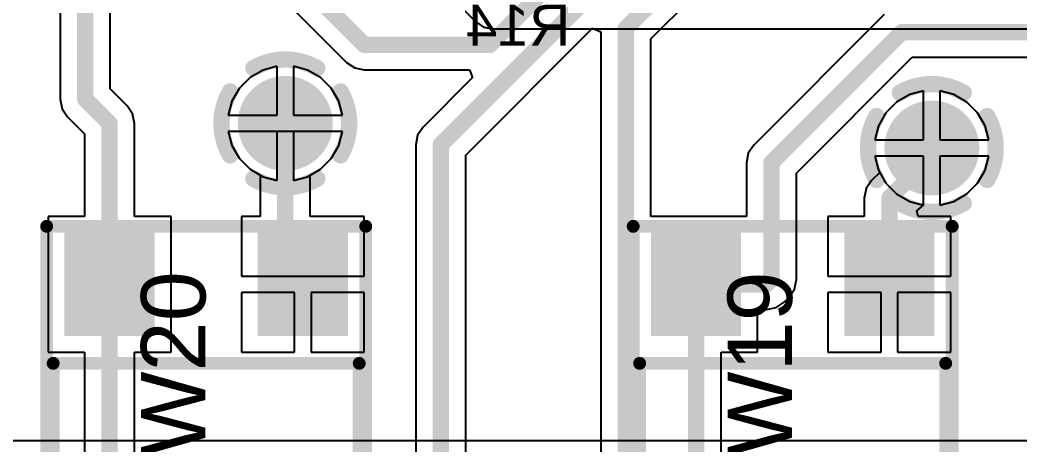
# Model space of a CAD drawing. Header units: inches. Extents: x -8.09 to -2.28, y -0.1 to 6.11.
# Drawn here: x -6.812 to -6.201, y 3.544 to 3.803 of the extents above; entities that cross this region are included whole.
import ezdxf

# ---------------------------------------------------------------- set-up
doc = ezdxf.new("R2010")
doc.units = ezdxf.units.IN
doc.header["$MEASUREMENT"] = 0
for name, color, linetype in [('BottomLayer', 5, 'Continuous'), ('BottomSolder', 6, 'Continuous'), ('InternalPlane1', 76, 'Continuous'), ('InternalPlane2', 16, 'Continuous'), ('Mechanical5', 56, 'Continuous'), ('TopLayer', 1, 'Continuous'), ('TopOverlay', 2, 'Continuous'), ('TopPaste', 8, 'Continuous'), ('TopSolder', 216, 'Continuous'), ('ViaHoleLayer', 16, 'Continuous')]:
    doc.layers.add(name, color=color, linetype=linetype)
doc.styles.add('Arial', font='', dxfattribs={"height": 0.2})
doc.styles.get('Arial').set_extended_font_data('Arial')

# ---------------------------------------------------------------- blocks, each defined once
blk = doc.blocks.new('FP_TL3305AF260QG_MFG_15')
at = {"layer": 'TopLayer'}
for points in [[(-0.17323, 0.08661), (-0.11024, 0.08661), (-0.11024, 0.0315), (-0.17323, 0.0315)], [(0.11024, 0.08661), (0.17323, 0.08661), (0.17323, 0.0315), (0.11024, 0.0315)], [(-0.17323, -0.0315), (-0.11024, -0.0315), (-0.11024, -0.08661), (-0.17323, -0.08661)], [(0.11024, -0.0315), (0.17323, -0.0315), (0.17323, -0.08661), (0.11024, -0.08661)]]:
    blk.add_hatch(color=1, dxfattribs=at).paths.add_polyline_path(points)
at = {"layer": 'TopPaste'}
for points in [[(-0.17323, 0.08661), (-0.11024, 0.08661), (-0.11024, 0.0315), (-0.17323, 0.0315)], [(0.11024, 0.08661), (0.17323, 0.08661), (0.17323, 0.0315), (0.11024, 0.0315)], [(-0.17323, -0.0315), (-0.11024, -0.0315), (-0.11024, -0.08661), (-0.17323, -0.08661)], [(0.11024, -0.0315), (0.17323, -0.0315), (0.17323, -0.08661), (0.11024, -0.08661)]]:
    blk.add_hatch(color=8, dxfattribs=at).paths.add_polyline_path(points)
at = {"layer": 'TopSolder'}
for points in [[(-0.17323, 0.08661), (-0.11024, 0.08661), (-0.11024, 0.0315), (-0.17323, 0.0315)], [(0.11024, 0.08661), (0.17323, 0.08661), (0.17323, 0.0315), (0.11024, 0.0315)], [(-0.17323, -0.0315), (-0.11024, -0.0315), (-0.11024, -0.08661), (-0.17323, -0.08661)], [(0.11024, -0.0315), (0.17323, -0.0315), (0.17323, -0.08661), (0.11024, -0.08661)]]:
    blk.add_hatch(color=216, dxfattribs=at).paths.add_polyline_path(points)
at = {"layer": 'Mechanical5'}
for points in [[(-0.17717, 0.09744, 0.00787, 0.00787, 0), (-0.17717, -0.09744, 0.00787, 0.00787, 0)], [(-0.17717, 0.09744, 0.00787, 0.00787, 0), (0.17717, 0.09744, 0.00787, 0.00787, 0)], [(0.17717, 0.09744, 0.00787, 0.00787, 0), (0.17717, -0.09744, 0.00787, 0.00787, 0)], [(-0.17717, -0.09744, 0.00787, 0.00787, 0), (0.17717, -0.09744, 0.00787, 0.00787, 0)]]:
    blk.add_lwpolyline(points, format="xyseb", dxfattribs=at)
for points in [[(-0.17913, 0.09744, 0.00394, 0.00394, 1), (-0.1752, 0.09744, 0.00394, 0.00394, 1)], [(-0.17913, 0.09744, 0.00394, 0.00394, 1), (-0.1752, 0.09744, 0.00394, 0.00394, 1)], [(0.1752, 0.09744, 0.00394, 0.00394, 1), (0.17913, 0.09744, 0.00394, 0.00394, 1)], [(0.1752, 0.09744, 0.00394, 0.00394, 1), (0.17913, 0.09744, 0.00394, 0.00394, 1)], [(-0.17913, -0.09744, 0.00394, 0.00394, 1), (-0.1752, -0.09744, 0.00394, 0.00394, 1)], [(-0.17913, -0.09744, 0.00394, 0.00394, 1), (-0.1752, -0.09744, 0.00394, 0.00394, 1)], [(0.1752, -0.09744, 0.00394, 0.00394, 1), (0.17913, -0.09744, 0.00394, 0.00394, 1)], [(0.1752, -0.09744, 0.00394, 0.00394, 1), (0.17913, -0.09744, 0.00394, 0.00394, 1)]]:
    blk.add_lwpolyline(points, format="xyseb", close=True, dxfattribs=at)
at = {"layer": 'TopOverlay'}
for points in [[(-0.0935, 0.0935, 0.00787, 0.00787, 0), (-0.0935, -0.0935, 0.00787, 0.00787, 0)], [(-0.0935, 0.0935, 0.00787, 0.00787, 0), (0.0935, 0.0935, 0.00787, 0.00787, 0)], [(0.0935, 0.0935, 0.00787, 0.00787, 0), (0.0935, -0.0935, 0.00787, 0.00787, 0)], [(-0.0935, -0.0935, 0.00787, 0.00787, 0), (0.0935, -0.0935, 0.00787, 0.00787, 0)]]:
    blk.add_lwpolyline(points, format="xyseb", dxfattribs=at)
for points in [[(-0.09547, 0.0935, 0.00394, 0.00394, 1), (-0.09154, 0.0935, 0.00394, 0.00394, 1)], [(-0.09547, 0.0935, 0.00394, 0.00394, 1), (-0.09154, 0.0935, 0.00394, 0.00394, 1)], [(0.09154, 0.0935, 0.00394, 0.00394, 1), (0.09547, 0.0935, 0.00394, 0.00394, 1)], [(0.09154, 0.0935, 0.00394, 0.00394, 1), (0.09547, 0.0935, 0.00394, 0.00394, 1)], [(-0.19193, -0.05906, 0.00984, 0.00984, 1), (-0.20177, -0.05906, 0.00984, 0.00984, 1)], [(-0.20423, -0.05906, 0.00492, 0.00492, 1), (-0.19931, -0.05906, 0.00492, 0.00492, 1)], [(-0.19439, -0.05906, 0.00492, 0.00492, 1), (-0.18947, -0.05906, 0.00492, 0.00492, 1)], [(-0.09547, -0.0935, 0.00394, 0.00394, 1), (-0.09154, -0.0935, 0.00394, 0.00394, 1)], [(-0.09547, -0.0935, 0.00394, 0.00394, 1), (-0.09154, -0.0935, 0.00394, 0.00394, 1)], [(0.09154, -0.0935, 0.00394, 0.00394, 1), (0.09547, -0.0935, 0.00394, 0.00394, 1)], [(0.09154, -0.0935, 0.00394, 0.00394, 1), (0.09547, -0.0935, 0.00394, 0.00394, 1)]]:
    blk.add_lwpolyline(points, format="xyseb", close=True, dxfattribs=at)
at = {"layer": 'Mechanical5', "style": 'Arial'}
blk.add_text('SW20', height=0.03937, dxfattribs=at).set_placement((0, 0.00044))
blk = doc.blocks.new('FP_TL3305AF260QG_MFG_16')
at = {"layer": 'TopLayer'}
for points in [[(-0.17323, 0.08662), (-0.11024, 0.08662), (-0.11024, 0.0315), (-0.17323, 0.0315)], [(0.11024, 0.08662), (0.17323, 0.08662), (0.17323, 0.0315), (0.11024, 0.0315)], [(-0.17323, -0.0315), (-0.11024, -0.0315), (-0.11024, -0.08662), (-0.17323, -0.08662)], [(0.11024, -0.0315), (0.17323, -0.0315), (0.17323, -0.08662), (0.11024, -0.08662)]]:
    blk.add_hatch(color=1, dxfattribs=at).paths.add_polyline_path(points)
at = {"layer": 'TopPaste'}
for points in [[(-0.17323, 0.08662), (-0.11024, 0.08662), (-0.11024, 0.0315), (-0.17323, 0.0315)], [(0.11024, 0.08662), (0.17323, 0.08662), (0.17323, 0.0315), (0.11024, 0.0315)], [(-0.17323, -0.0315), (-0.11024, -0.0315), (-0.11024, -0.08662), (-0.17323, -0.08662)], [(0.11024, -0.0315), (0.17323, -0.0315), (0.17323, -0.08662), (0.11024, -0.08662)]]:
    blk.add_hatch(color=8, dxfattribs=at).paths.add_polyline_path(points)
at = {"layer": 'TopSolder'}
for points in [[(-0.17323, 0.08662), (-0.11024, 0.08662), (-0.11024, 0.0315), (-0.17323, 0.0315)], [(0.11024, 0.08662), (0.17323, 0.08662), (0.17323, 0.0315), (0.11024, 0.0315)], [(-0.17323, -0.0315), (-0.11024, -0.0315), (-0.11024, -0.08662), (-0.17323, -0.08662)], [(0.11024, -0.0315), (0.17323, -0.0315), (0.17323, -0.08662), (0.11024, -0.08662)]]:
    blk.add_hatch(color=216, dxfattribs=at).paths.add_polyline_path(points)
at = {"layer": 'Mechanical5'}
for points in [[(-0.17717, 0.09744, 0.00787, 0.00787, 0), (-0.17717, -0.09744, 0.00787, 0.00787, 0)], [(-0.17717, 0.09744, 0.00787, 0.00787, 0), (0.17717, 0.09744, 0.00787, 0.00787, 0)], [(0.17717, 0.09744, 0.00787, 0.00787, 0), (0.17717, -0.09744, 0.00787, 0.00787, 0)], [(-0.17717, -0.09744, 0.00787, 0.00787, 0), (0.17717, -0.09744, 0.00787, 0.00787, 0)]]:
    blk.add_lwpolyline(points, format="xyseb", dxfattribs=at)
for points in [[(-0.17913, 0.09744, 0.00394, 0.00394, 1), (-0.1752, 0.09744, 0.00394, 0.00394, 1)], [(-0.17913, 0.09744, 0.00394, 0.00394, 1), (-0.1752, 0.09744, 0.00394, 0.00394, 1)], [(0.1752, 0.09744, 0.00394, 0.00394, 1), (0.17913, 0.09744, 0.00394, 0.00394, 1)], [(0.1752, 0.09744, 0.00394, 0.00394, 1), (0.17913, 0.09744, 0.00394, 0.00394, 1)], [(-0.17913, -0.09744, 0.00394, 0.00394, 1), (-0.1752, -0.09744, 0.00394, 0.00394, 1)], [(-0.17913, -0.09744, 0.00394, 0.00394, 1), (-0.1752, -0.09744, 0.00394, 0.00394, 1)], [(0.1752, -0.09744, 0.00394, 0.00394, 1), (0.17913, -0.09744, 0.00394, 0.00394, 1)], [(0.1752, -0.09744, 0.00394, 0.00394, 1), (0.17913, -0.09744, 0.00394, 0.00394, 1)]]:
    blk.add_lwpolyline(points, format="xyseb", close=True, dxfattribs=at)
at = {"layer": 'TopOverlay'}
for points in [[(-0.0935, 0.0935, 0.00787, 0.00787, 0), (-0.0935, -0.0935, 0.00787, 0.00787, 0)], [(-0.0935, 0.0935, 0.00787, 0.00787, 0), (0.0935, 0.0935, 0.00787, 0.00787, 0)], [(0.0935, 0.0935, 0.00787, 0.00787, 0), (0.0935, -0.0935, 0.00787, 0.00787, 0)], [(-0.0935, -0.0935, 0.00787, 0.00787, 0), (0.0935, -0.0935, 0.00787, 0.00787, 0)]]:
    blk.add_lwpolyline(points, format="xyseb", dxfattribs=at)
for points in [[(-0.09547, 0.0935, 0.00394, 0.00394, 1), (-0.09154, 0.0935, 0.00394, 0.00394, 1)], [(-0.09547, 0.0935, 0.00394, 0.00394, 1), (-0.09154, 0.0935, 0.00394, 0.00394, 1)], [(0.09154, 0.0935, 0.00394, 0.00394, 1), (0.09547, 0.0935, 0.00394, 0.00394, 1)], [(0.09154, 0.0935, 0.00394, 0.00394, 1), (0.09547, 0.0935, 0.00394, 0.00394, 1)], [(-0.19193, -0.05906, 0.00984, 0.00984, 1), (-0.20177, -0.05906, 0.00984, 0.00984, 1)], [(-0.20423, -0.05906, 0.00492, 0.00492, 1), (-0.19931, -0.05906, 0.00492, 0.00492, 1)], [(-0.19439, -0.05906, 0.00492, 0.00492, 1), (-0.18947, -0.05906, 0.00492, 0.00492, 1)], [(-0.09547, -0.0935, 0.00394, 0.00394, 1), (-0.09154, -0.0935, 0.00394, 0.00394, 1)], [(-0.09547, -0.0935, 0.00394, 0.00394, 1), (-0.09154, -0.0935, 0.00394, 0.00394, 1)], [(0.09154, -0.0935, 0.00394, 0.00394, 1), (0.09547, -0.0935, 0.00394, 0.00394, 1)], [(0.09154, -0.0935, 0.00394, 0.00394, 1), (0.09547, -0.0935, 0.00394, 0.00394, 1)]]:
    blk.add_lwpolyline(points, format="xyseb", close=True, dxfattribs=at)
at = {"layer": 'Mechanical5', "style": 'Arial'}
blk.add_text('SW19', height=0.03937, dxfattribs=at).set_placement((0, 0.00044))

msp = doc.modelspace()

# ---------------------------------------------------------------- hatches: boundary and pattern name
at = {"layer": 'BottomLayer'}
h = msp.add_hatch(color=5, dxfattribs=at)
edge = h.paths.add_edge_path()
edge.add_arc((-6.65, 3.74), 0.025, 0, 360)
h = msp.add_hatch(color=5, dxfattribs=at)
edge = h.paths.add_edge_path()
edge.add_arc((-6.255, 3.725), 0.025, 0, 360)
at = {"layer": 'BottomSolder'}
h = msp.add_hatch(color=6, dxfattribs=at)
edge = h.paths.add_edge_path()
edge.add_arc((-6.65, 3.74), 0.029, 0, 360)
h = msp.add_hatch(color=6, dxfattribs=at)
edge = h.paths.add_edge_path()
edge.add_arc((-6.255, 3.725), 0.029, 0, 360)
at = {"layer": 'TopLayer'}
h = msp.add_hatch(color=1, dxfattribs=at)
edge = h.paths.add_edge_path()
edge.add_arc((-6.65, 3.74), 0.025, 0, 360)
h = msp.add_hatch(color=1, dxfattribs=at)
edge = h.paths.add_edge_path()
edge.add_arc((-6.255, 3.725), 0.025, 0, 360)
at = {"layer": 'TopSolder'}
h = msp.add_hatch(color=216, dxfattribs=at)
edge = h.paths.add_edge_path()
edge.add_arc((-6.65, 3.74), 0.029, 0, 360)
h = msp.add_hatch(color=216, dxfattribs=at)
edge = h.paths.add_edge_path()
edge.add_arc((-6.255, 3.725), 0.029, 0, 360)
at = {"layer": 'ViaHoleLayer'}
h = msp.add_hatch(color=16, dxfattribs=at)
edge = h.paths.add_edge_path()
edge.add_arc((-6.65, 3.74), 0.014, 0, 360)
h = msp.add_hatch(color=16, dxfattribs=at)
edge = h.paths.add_edge_path()
edge.add_arc((-6.255, 3.725), 0.014, 0, 360)

# ---------------------------------------------------------------- linework, layer by layer
at = {"layer": 'BottomLayer'}
for p, q in [((-6.75081, 4.01919), (-6.53381, 3.80219)), ((-6.53381, 3.80219), (-6.52885, 3.79887)), ((-6.52885, 3.79887), (-6.523, 3.79771)), ((-6.523, 3.79771), (-5.48133, 3.79771)), ((-6.66351, 3.77261), (-6.67149, 3.76801)), ((-6.655, 3.77489), (-6.66351, 3.77261)), ((-6.655, 3.745), (-6.655, 3.77489)), ((-6.63649, 3.77261), (-6.645, 3.77489)), ((-6.645, 3.77489), (-6.645, 3.745)), ((-6.62851, 3.76801), (-6.63649, 3.77261)), ((-6.67149, 3.76801), (-6.67801, 3.76149)), ((-6.62199, 3.76149), (-6.62851, 3.76801)), ((-6.67801, 3.76149), (-6.68261, 3.75351)), ((-6.61739, 3.75351), (-6.62199, 3.76149)), ((-6.26851, 3.75761), (-6.27649, 3.75301)), ((-6.26, 3.75989), (-6.26851, 3.75761)), ((-6.26, 3.73), (-6.26, 3.75989)), ((-6.24149, 3.75761), (-6.25, 3.75989)), ((-6.25, 3.75989), (-6.25, 3.73)), ((-6.23351, 3.75301), (-6.24149, 3.75761)), ((-6.68261, 3.75351), (-6.68489, 3.745)), ((-6.61511, 3.745), (-6.61739, 3.75351)), ((-6.27649, 3.75301), (-6.28301, 3.74649)), ((-6.22699, 3.74649), (-6.23351, 3.75301)), ((-6.28301, 3.74649), (-6.28761, 3.73851)), ((-6.22239, 3.73851), (-6.22699, 3.74649)), ((-6.68489, 3.745), (-6.655, 3.745)), ((-6.645, 3.745), (-6.61511, 3.745)), ((-6.655, 3.735), (-6.68489, 3.735)), ((-6.68489, 3.735), (-6.68261, 3.72649)), ((-6.655, 3.70511), (-6.655, 3.735)), ((-6.61511, 3.735), (-6.645, 3.735)), ((-6.645, 3.735), (-6.645, 3.70511)), ((-6.61739, 3.72649), (-6.61511, 3.735)), ((-6.28761, 3.73851), (-6.28989, 3.73)), ((-6.22011, 3.73), (-6.22239, 3.73851)), ((-6.28989, 3.73), (-6.26, 3.73)), ((-6.25, 3.73), (-6.22011, 3.73)), ((-6.68261, 3.72649), (-6.67801, 3.71851)), ((-6.62199, 3.71851), (-6.61739, 3.72649)), ((-6.67801, 3.71851), (-6.67149, 3.71199)), ((-6.62851, 3.71199), (-6.62199, 3.71851)), ((-6.26, 3.72), (-6.28989, 3.72)), ((-6.28989, 3.72), (-6.28761, 3.71149)), ((-6.26, 3.69011), (-6.26, 3.72)), ((-6.22011, 3.72), (-6.25, 3.72)), ((-6.25, 3.72), (-6.25, 3.69011)), ((-6.22239, 3.71149), (-6.22011, 3.72)), ((-6.67149, 3.71199), (-6.66351, 3.70739)), ((-6.63649, 3.70739), (-6.62851, 3.71199)), ((-6.28761, 3.71149), (-6.28301, 3.70351)), ((-6.22699, 3.70351), (-6.22239, 3.71149)), ((-6.66351, 3.70739), (-6.655, 3.70511)), ((-6.645, 3.70511), (-6.63649, 3.70739)), ((-6.28301, 3.70351), (-6.27649, 3.69699)), ((-6.23351, 3.69699), (-6.22699, 3.70351)), ((-6.27649, 3.69699), (-6.26851, 3.69239)), ((-6.24149, 3.69239), (-6.23351, 3.69699)), ((-6.26851, 3.69239), (-6.26, 3.69011)), ((-6.25, 3.69011), (-6.24149, 3.69239)), ((-5.638, 3.54629), (-6.87842, 3.54629))]:
    msp.add_line(p, q, dxfattribs=at)
at = {"layer": 'InternalPlane1'}
for points in [[(-6.6695, 3.77378, 0.01, 0.01, -0.267949), (-6.6305, 3.77378, 0.01, 0.01, 0)], [(-6.68377, 3.7205, 0.01, 0.01, -0.267949), (-6.68377, 3.7595, 0.01, 0.01, 0)], [(-6.61623, 3.7595, 0.01, 0.01, -0.267949), (-6.61623, 3.7205, 0.01, 0.01, 0)], [(-6.2745, 3.75877, 0.01, 0.01, -0.267949), (-6.2355, 3.75877, 0.01, 0.01, 0)], [(-6.28878, 3.7055, 0.01, 0.01, -0.267949), (-6.28878, 3.7445, 0.01, 0.01, 0)], [(-6.22122, 3.7445, 0.01, 0.01, -0.267949), (-6.22122, 3.7055, 0.01, 0.01, 0)], [(-6.6305, 3.70622, 0.01, 0.01, -0.267949), (-6.6695, 3.70622, 0.01, 0.01, 0)], [(-6.2355, 3.69123, 0.01, 0.01, -0.267949), (-6.2745, 3.69123, 0.01, 0.01, 0)]]:
    msp.add_lwpolyline(points, format="xyseb", dxfattribs=at)
for points in [[(-6.672, 3.77378, 0.005, 0.005, 1), (-6.667, 3.77378, 0.005, 0.005, 1)], [(-6.633, 3.77378, 0.005, 0.005, 1), (-6.628, 3.77378, 0.005, 0.005, 1)], [(-6.68628, 3.7595, 0.005, 0.005, 1), (-6.68128, 3.7595, 0.005, 0.005, 1)], [(-6.61873, 3.7595, 0.005, 0.005, 1), (-6.61372, 3.7595, 0.005, 0.005, 1)], [(-6.277, 3.75877, 0.005, 0.005, 1), (-6.272, 3.75877, 0.005, 0.005, 1)], [(-6.238, 3.75877, 0.005, 0.005, 1), (-6.233, 3.75877, 0.005, 0.005, 1)], [(-6.29127, 3.7445, 0.005, 0.005, 1), (-6.28627, 3.7445, 0.005, 0.005, 1)], [(-6.22372, 3.7445, 0.005, 0.005, 1), (-6.21873, 3.7445, 0.005, 0.005, 1)], [(-6.68628, 3.7205, 0.005, 0.005, 1), (-6.68128, 3.7205, 0.005, 0.005, 1)], [(-6.61873, 3.7205, 0.005, 0.005, 1), (-6.61372, 3.7205, 0.005, 0.005, 1)], [(-6.672, 3.70622, 0.005, 0.005, 1), (-6.667, 3.70622, 0.005, 0.005, 1)], [(-6.633, 3.70622, 0.005, 0.005, 1), (-6.628, 3.70622, 0.005, 0.005, 1)], [(-6.29127, 3.7055, 0.005, 0.005, 1), (-6.28627, 3.7055, 0.005, 0.005, 1)], [(-6.22372, 3.7055, 0.005, 0.005, 1), (-6.21873, 3.7055, 0.005, 0.005, 1)], [(-6.277, 3.69123, 0.005, 0.005, 1), (-6.272, 3.69123, 0.005, 0.005, 1)], [(-6.238, 3.69123, 0.005, 0.005, 1), (-6.233, 3.69123, 0.005, 0.005, 1)]]:
    msp.add_lwpolyline(points, format="xyseb", close=True, dxfattribs=at)
at = {"layer": 'InternalPlane2'}
for points in [[(-6.6695, 3.77378, 0.01, 0.01, -0.267949), (-6.6305, 3.77378, 0.01, 0.01, 0)], [(-6.68377, 3.7205, 0.01, 0.01, -0.267949), (-6.68377, 3.7595, 0.01, 0.01, 0)], [(-6.61623, 3.7595, 0.01, 0.01, -0.267949), (-6.61623, 3.7205, 0.01, 0.01, 0)], [(-6.2745, 3.75877, 0.01, 0.01, -0.267949), (-6.2355, 3.75877, 0.01, 0.01, 0)], [(-6.28878, 3.7055, 0.01, 0.01, -0.267949), (-6.28878, 3.7445, 0.01, 0.01, 0)], [(-6.22122, 3.7445, 0.01, 0.01, -0.267949), (-6.22122, 3.7055, 0.01, 0.01, 0)], [(-6.6305, 3.70622, 0.01, 0.01, -0.267949), (-6.6695, 3.70622, 0.01, 0.01, 0)], [(-6.2355, 3.69123, 0.01, 0.01, -0.267949), (-6.2745, 3.69123, 0.01, 0.01, 0)]]:
    msp.add_lwpolyline(points, format="xyseb", dxfattribs=at)
for points in [[(-6.672, 3.77378, 0.005, 0.005, 1), (-6.667, 3.77378, 0.005, 0.005, 1)], [(-6.633, 3.77378, 0.005, 0.005, 1), (-6.628, 3.77378, 0.005, 0.005, 1)], [(-6.68628, 3.7595, 0.005, 0.005, 1), (-6.68128, 3.7595, 0.005, 0.005, 1)], [(-6.61873, 3.7595, 0.005, 0.005, 1), (-6.61372, 3.7595, 0.005, 0.005, 1)], [(-6.277, 3.75877, 0.005, 0.005, 1), (-6.272, 3.75877, 0.005, 0.005, 1)], [(-6.238, 3.75877, 0.005, 0.005, 1), (-6.233, 3.75877, 0.005, 0.005, 1)], [(-6.29127, 3.7445, 0.005, 0.005, 1), (-6.28627, 3.7445, 0.005, 0.005, 1)], [(-6.22372, 3.7445, 0.005, 0.005, 1), (-6.21873, 3.7445, 0.005, 0.005, 1)], [(-6.68628, 3.7205, 0.005, 0.005, 1), (-6.68128, 3.7205, 0.005, 0.005, 1)], [(-6.61873, 3.7205, 0.005, 0.005, 1), (-6.61372, 3.7205, 0.005, 0.005, 1)], [(-6.672, 3.70622, 0.005, 0.005, 1), (-6.667, 3.70622, 0.005, 0.005, 1)], [(-6.633, 3.70622, 0.005, 0.005, 1), (-6.628, 3.70622, 0.005, 0.005, 1)], [(-6.29127, 3.7055, 0.005, 0.005, 1), (-6.28627, 3.7055, 0.005, 0.005, 1)], [(-6.22372, 3.7055, 0.005, 0.005, 1), (-6.21873, 3.7055, 0.005, 0.005, 1)], [(-6.277, 3.69123, 0.005, 0.005, 1), (-6.272, 3.69123, 0.005, 0.005, 1)], [(-6.238, 3.69123, 0.005, 0.005, 1), (-6.233, 3.69123, 0.005, 0.005, 1)]]:
    msp.add_lwpolyline(points, format="xyseb", close=True, dxfattribs=at)
at = {"layer": 'TopLayer'}
for p, q in [((-6.78754, 3.81327), (-6.78754, 3.75486)), ((-6.75695, 3.76119), (-6.75695, 3.81327)), ((-6.64865, 3.81327), (-6.61257, 3.77719)), ((-6.42671, 3.79167), (-6.40167, 3.81671)), ((-6.28406, 3.80657), (-6.36381, 3.72681)), ((-6.53971, 3.72067), (-6.46224, 3.79813)), ((-6.46224, 3.79813), (-6.45729, 3.79601)), ((-6.45729, 3.79601), (-6.45729, 3.31658)), ((-6.42671, 3.68323), (-6.42671, 3.79167)), ((-6.61257, 3.77719), (-6.60761, 3.77387)), ((-6.33771, 3.70967), (-6.26691, 3.78046)), ((-6.26691, 3.78046), (-5.99652, 3.78046)), ((-6.66351, 3.77261), (-6.67149, 3.76801)), ((-6.655, 3.77489), (-6.66351, 3.77261)), ((-6.655, 3.745), (-6.655, 3.77489)), ((-6.63649, 3.77261), (-6.645, 3.77489)), ((-6.645, 3.77489), (-6.645, 3.745)), ((-6.62851, 3.76801), (-6.63649, 3.77261)), ((-6.60761, 3.77387), (-6.60176, 3.77271)), ((-6.60176, 3.77271), (-6.53746, 3.77271)), ((-6.53746, 3.77271), (-6.53554, 3.76809)), ((-6.67149, 3.76801), (-6.67801, 3.76149)), ((-6.62199, 3.76149), (-6.62851, 3.76801)), ((-6.53554, 3.76809), (-6.56581, 3.73781)), ((-6.74657, 3.75081), (-6.75695, 3.76119)), ((-6.67801, 3.76149), (-6.68261, 3.75351)), ((-6.61739, 3.75351), (-6.62199, 3.76149)), ((-6.26851, 3.75761), (-6.27649, 3.75301)), ((-6.26, 3.75989), (-6.26851, 3.75761)), ((-6.26, 3.73), (-6.26, 3.75989)), ((-6.24149, 3.75761), (-6.25, 3.75989)), ((-6.25, 3.75989), (-6.25, 3.73)), ((-6.23351, 3.75301), (-6.24149, 3.75761)), ((-6.78754, 3.75486), (-6.78637, 3.749)), ((-6.68261, 3.75351), (-6.68489, 3.745)), ((-6.61511, 3.745), (-6.61739, 3.75351)), ((-6.27649, 3.75301), (-6.28301, 3.74649)), ((-6.22699, 3.74649), (-6.23351, 3.75301)), ((-6.78637, 3.749), (-6.78306, 3.74404)), ((-6.74326, 3.74585), (-6.74657, 3.75081)), ((-6.74209, 3.74), (-6.74326, 3.74585)), ((-6.28301, 3.74649), (-6.28761, 3.73851)), ((-6.22239, 3.73851), (-6.22699, 3.74649)), ((-6.78306, 3.74404), (-6.77268, 3.73366)), ((-6.74209, 3.68323), (-6.74209, 3.74)), ((-6.68489, 3.745), (-6.655, 3.745)), ((-6.645, 3.745), (-6.61511, 3.745)), ((-6.77268, 3.73366), (-6.77268, 3.68323)), ((-6.61511, 3.735), (-6.68489, 3.735)), ((-6.68489, 3.735), (-6.68261, 3.72649)), ((-6.61739, 3.72649), (-6.61511, 3.735)), ((-6.56581, 3.73781), (-6.56913, 3.73285)), ((-6.28761, 3.73851), (-6.28989, 3.73)), ((-6.22011, 3.73), (-6.22239, 3.73851)), ((-6.56913, 3.73285), (-6.57029, 3.727)), ((-6.57029, 3.727), (-6.57029, 3.26133)), ((-6.28989, 3.73), (-6.26, 3.73)), ((-6.25, 3.73), (-6.22011, 3.73)), ((-6.68261, 3.72649), (-6.67801, 3.71851)), ((-6.62199, 3.71851), (-6.61739, 3.72649)), ((-6.36713, 3.72185), (-6.36829, 3.716)), ((-6.36381, 3.72681), (-6.36713, 3.72185)), ((-6.67801, 3.71851), (-6.67149, 3.71199)), ((-6.62851, 3.71199), (-6.62199, 3.71851)), ((-6.53971, 3.255), (-6.53971, 3.72067)), ((-6.36829, 3.716), (-6.36829, 3.68323)), ((-6.26, 3.72), (-6.28989, 3.72)), ((-6.28989, 3.72), (-6.28761, 3.71149)), ((-6.26, 3.69011), (-6.26, 3.72)), ((-6.22011, 3.72), (-6.25, 3.72)), ((-6.25, 3.72), (-6.25, 3.69011)), ((-6.22239, 3.71149), (-6.22011, 3.72)), ((-6.67149, 3.71199), (-6.66529, 3.70842)), ((-6.63471, 3.70842), (-6.62851, 3.71199)), ((-6.33771, 3.64473), (-6.33771, 3.70967)), ((-6.28683, 3.71012), (-6.29176, 3.70519)), ((-6.28761, 3.71149), (-6.28683, 3.71012)), ((-6.22699, 3.70351), (-6.22239, 3.71149)), ((-6.66529, 3.70842), (-6.66529, 3.68323)), ((-6.63471, 3.68323), (-6.63471, 3.70842)), ((-6.29176, 3.70519), (-6.29507, 3.70023)), ((-6.23351, 3.69699), (-6.22699, 3.70351)), ((-6.29507, 3.70023), (-6.29624, 3.69438)), ((-6.24149, 3.69239), (-6.23351, 3.69699)), ((-6.29624, 3.69438), (-6.29624, 3.68323)), ((-6.25, 3.69011), (-6.24149, 3.69239)), ((-6.26406, 3.68655), (-6.26014, 3.69014)), ((-6.26331, 3.68323), (-6.26406, 3.68655)), ((-6.26014, 3.69014), (-6.26, 3.69011)), ((-6.77268, 3.68323), (-6.79495, 3.68323)), ((-6.79495, 3.68323), (-6.79495, 3.60024)), ((-6.71983, 3.68323), (-6.74209, 3.68323)), ((-6.71983, 3.60024), (-6.71983, 3.68323)), ((-6.66529, 3.68323), (-6.67684, 3.68323)), ((-6.67684, 3.68323), (-6.67684, 3.64673)), ((-6.60172, 3.68323), (-6.63471, 3.68323)), ((-6.60172, 3.64673), (-6.60172, 3.68323)), ((-6.36829, 3.68323), (-6.42671, 3.68323)), ((-6.29624, 3.68323), (-6.3185, 3.68323)), ((-6.3185, 3.68323), (-6.3185, 3.64673)), ((-6.24338, 3.68323), (-6.26331, 3.68323)), ((-6.24338, 3.64673), (-6.24338, 3.68323)), ((-6.67684, 3.64673), (-6.63928, 3.64673)), ((-6.63928, 3.64673), (-6.60172, 3.64673)), ((-6.33887, 3.63888), (-6.33771, 3.64473)), ((-6.3185, 3.64673), (-6.28094, 3.64673)), ((-6.28094, 3.64673), (-6.24338, 3.64673)), ((-6.64428, 3.63673), (-6.67684, 3.63673)), ((-6.67684, 3.63673), (-6.67684, 3.60024)), ((-6.64428, 3.60024), (-6.64428, 3.63673)), ((-6.60172, 3.63673), (-6.63428, 3.63673)), ((-6.63428, 3.63673), (-6.63428, 3.60024)), ((-6.60172, 3.60024), (-6.60172, 3.63673)), ((-6.34219, 3.63392), (-6.33887, 3.63888)), ((-6.28594, 3.63673), (-6.3185, 3.63673)), ((-6.3185, 3.63673), (-6.3185, 3.60024)), ((-6.28594, 3.60024), (-6.28594, 3.63673)), ((-6.24338, 3.63673), (-6.27594, 3.63673)), ((-6.27594, 3.63673), (-6.27594, 3.60024)), ((-6.24338, 3.60024), (-6.24338, 3.63673)), ((-6.35015, 3.6276), (-6.34519, 3.63092)), ((-6.34519, 3.63092), (-6.34219, 3.63392)), ((-6.3615, 3.60024), (-6.3615, 3.62644)), ((-6.3615, 3.62644), (-6.356, 3.62644)), ((-6.356, 3.62644), (-6.35015, 3.6276)), ((-6.79495, 3.60024), (-6.77268, 3.60024)), ((-6.77268, 3.60024), (-6.77268, 3.39976)), ((-6.74209, 3.39976), (-6.74209, 3.60024)), ((-6.74209, 3.60024), (-6.71983, 3.60024)), ((-6.67684, 3.60024), (-6.64428, 3.60024)), ((-6.63428, 3.60024), (-6.60172, 3.60024)), ((-6.38376, 3.39976), (-6.38376, 3.60024)), ((-6.38376, 3.60024), (-6.3615, 3.60024)), ((-6.3185, 3.60024), (-6.28594, 3.60024)), ((-6.27594, 3.60024), (-6.24338, 3.60024))]:
    msp.add_line(p, q, dxfattribs=at)
for points in [[(-6.77224, 3.75486, 0.01, 0.01, 0), (-6.77224, 3.855, 0.01, 0.01, 0)], [(-6.66776, 3.854, 0.01, 0.01, 0), (-6.60176, 3.788, 0.01, 0.01, 0)], [(-6.555, 3.727, 0.01, 0.01, 0), (-6.449, 3.833, 0.01, 0.01, 0)], [(-6.525, 3.788, 0.01, 0.01, 0), (-6.48, 3.833, 0.01, 0.01, 0)], [(-6.442, 3.798, 0.01, 0.01, 0), (-6.408, 3.832, 0.01, 0.01, 0)], [(-6.442, 3.285, 0.01, 0.01, 0), (-6.442, 3.798, 0.01, 0.01, 0)], [(-6.353, 3.716, 0.01, 0.01, 0), (-6.27324, 3.79576, 0.01, 0.01, 0)], [(-6.27324, 3.79576, 0.01, 0.01, 0), (-5.99449, 3.79576, 0.01, 0.01, 0)], [(-6.60176, 3.788, 0.01, 0.01, 0), (-6.525, 3.788, 0.01, 0.01, 0)], [(-6.77224, 3.75486, 0.01, 0.01, 0), (-6.75739, 3.74, 0.01, 0.01, 0)], [(-6.75739, 3.64173, 0.01, 0.01, 0), (-6.75739, 3.74, 0.01, 0.01, 0)], [(-6.65, 3.65245, 0.01, 0.01, 0), (-6.65, 3.74, 0.01, 0.01, 0)], [(-6.555, 3.255, 0.01, 0.01, 0), (-6.555, 3.727, 0.01, 0.01, 0)], [(-6.255, 3.72032, 0.01, 0.01, 0), (-6.255, 3.725, 0.01, 0.01, 0)], [(-6.353, 3.64473, 0.01, 0.01, 0), (-6.353, 3.716, 0.01, 0.01, 0)], [(-6.28094, 3.69438, 0.01, 0.01, 0), (-6.255, 3.72032, 0.01, 0.01, 0)], [(-6.28094, 3.64173, 0.01, 0.01, 0), (-6.28094, 3.69438, 0.01, 0.01, 0)], [(-6.65, 3.65245, 0.01, 0.01, 0), (-6.63928, 3.64173, 0.01, 0.01, 0)], [(-6.356, 3.64173, 0.01, 0.01, 0), (-6.353, 3.64473, 0.01, 0.01, 0)], [(-6.75739, 3.35827, 0.01, 0.01, 0), (-6.75739, 3.64173, 0.01, 0.01, 0)], [(-6.39906, 3.64173, 0.01, 0.01, 0), (-6.356, 3.64173, 0.01, 0.01, 0)], [(-6.39906, 3.35827, 0.01, 0.01, 0), (-6.39906, 3.64173, 0.01, 0.01, 0)]]:
    msp.add_lwpolyline(points, format="xyseb", dxfattribs=at)
for points in [[(-6.4445, 3.798, 0.005, 0.005, 1), (-6.4395, 3.798, 0.005, 0.005, 1)], [(-6.4445, 3.798, 0.005, 0.005, 1), (-6.4395, 3.798, 0.005, 0.005, 1)], [(-6.27574, 3.79576, 0.005, 0.005, 1), (-6.27074, 3.79576, 0.005, 0.005, 1)], [(-6.27574, 3.79576, 0.005, 0.005, 1), (-6.27074, 3.79576, 0.005, 0.005, 1)], [(-6.60426, 3.788, 0.005, 0.005, 1), (-6.59926, 3.788, 0.005, 0.005, 1)], [(-6.60426, 3.788, 0.005, 0.005, 1), (-6.59926, 3.788, 0.005, 0.005, 1)], [(-6.5275, 3.788, 0.005, 0.005, 1), (-6.5225, 3.788, 0.005, 0.005, 1)], [(-6.5275, 3.788, 0.005, 0.005, 1), (-6.5225, 3.788, 0.005, 0.005, 1)], [(-6.77474, 3.75486, 0.005, 0.005, 1), (-6.76974, 3.75486, 0.005, 0.005, 1)], [(-6.77474, 3.75486, 0.005, 0.005, 1), (-6.76974, 3.75486, 0.005, 0.005, 1)], [(-6.75989, 3.74, 0.005, 0.005, 1), (-6.75489, 3.74, 0.005, 0.005, 1)], [(-6.75989, 3.74, 0.005, 0.005, 1), (-6.75489, 3.74, 0.005, 0.005, 1)], [(-6.6525, 3.74, 0.005, 0.005, 1), (-6.6475, 3.74, 0.005, 0.005, 1)], [(-6.5575, 3.727, 0.005, 0.005, 1), (-6.5525, 3.727, 0.005, 0.005, 1)], [(-6.5575, 3.727, 0.005, 0.005, 1), (-6.5525, 3.727, 0.005, 0.005, 1)], [(-6.2575, 3.725, 0.005, 0.005, 1), (-6.2525, 3.725, 0.005, 0.005, 1)], [(-6.3555, 3.716, 0.005, 0.005, 1), (-6.3505, 3.716, 0.005, 0.005, 1)], [(-6.3555, 3.716, 0.005, 0.005, 1), (-6.3505, 3.716, 0.005, 0.005, 1)], [(-6.2575, 3.72032, 0.005, 0.005, 1), (-6.2525, 3.72032, 0.005, 0.005, 1)], [(-6.2575, 3.72032, 0.005, 0.005, 1), (-6.2525, 3.72032, 0.005, 0.005, 1)], [(-6.28344, 3.69438, 0.005, 0.005, 1), (-6.27844, 3.69438, 0.005, 0.005, 1)], [(-6.28344, 3.69438, 0.005, 0.005, 1), (-6.27844, 3.69438, 0.005, 0.005, 1)], [(-6.6525, 3.65245, 0.005, 0.005, 1), (-6.6475, 3.65245, 0.005, 0.005, 1)], [(-6.6525, 3.65245, 0.005, 0.005, 1), (-6.6475, 3.65245, 0.005, 0.005, 1)], [(-6.3555, 3.64473, 0.005, 0.005, 1), (-6.3505, 3.64473, 0.005, 0.005, 1)], [(-6.3555, 3.64473, 0.005, 0.005, 1), (-6.3505, 3.64473, 0.005, 0.005, 1)], [(-6.75989, 3.64173, 0.005, 0.005, 1), (-6.75489, 3.64173, 0.005, 0.005, 1)], [(-6.75989, 3.64173, 0.005, 0.005, 1), (-6.75489, 3.64173, 0.005, 0.005, 1)], [(-6.64178, 3.64173, 0.005, 0.005, 1), (-6.63678, 3.64173, 0.005, 0.005, 1)], [(-6.40156, 3.64173, 0.005, 0.005, 1), (-6.39656, 3.64173, 0.005, 0.005, 1)], [(-6.40156, 3.64173, 0.005, 0.005, 1), (-6.39656, 3.64173, 0.005, 0.005, 1)], [(-6.3585, 3.64173, 0.005, 0.005, 1), (-6.3535, 3.64173, 0.005, 0.005, 1)], [(-6.3585, 3.64173, 0.005, 0.005, 1), (-6.3535, 3.64173, 0.005, 0.005, 1)], [(-6.28344, 3.64173, 0.005, 0.005, 1), (-6.27844, 3.64173, 0.005, 0.005, 1)]]:
    msp.add_lwpolyline(points, format="xyseb", close=True, dxfattribs=at)

# ---------------------------------------------------------------- block references
at = {"rotation": 90}
for name, p in [('FP_TL3305AF260QG_MFG_15', (-6.69833, 3.5)), ('FP_TL3305AF260QG_MFG_16', (-6.34, 3.5))]:
    msp.add_blockref(name, p, dxfattribs=at)

# ---------------------------------------------------------------- texts
at = {"layer": 'TopOverlay', "style": 'Arial', "text_generation_flag": 2}
msp.add_text('R14', height=0.025, dxfattribs=at).set_placement((-6.47578, 3.7875))

doc.saveas('drawing.dxf')
